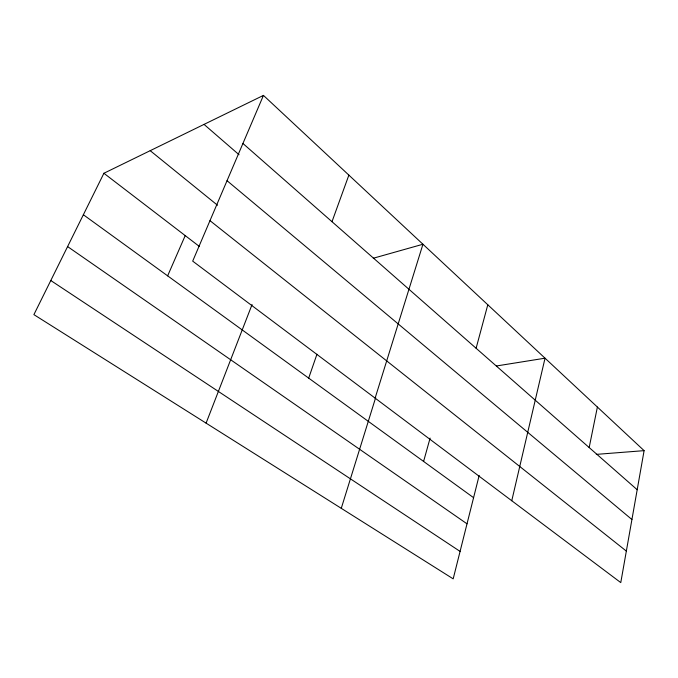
<?xml version="1.0" encoding="UTF-8"?>
<svg xmlns="http://www.w3.org/2000/svg" width="678" height="678" viewBox="0 0 678 678"><rect width="100%" height="100%" fill="white"/><g stroke="black" fill="none" stroke-linecap="round" stroke-linejoin="round"><path stroke-width="1.02" d="M644.1 450.65L620.777 582.605L192.696 261.132L263.454 95.395L644.1 450.65L596.293 454.379M589.174 447.556L597.386 407.054M511.763 500.737L545.036 358.196L496.406 365.976M479.176 475.422L453.184 578.851L33.9 314.634L103.903 173.271L263.454 95.395M476.109 348.263L487.796 304.769M423.597 461.438L430.106 438.098M375.12 398.122L422.945 244.25L373.307 258.233M341.271 508.322L375.68 397.554M308.685 378.121L316.957 354.221M331.991 221.698L348.873 175.119M206.087 423.14L252.055 304.558M167.644 275.853L185.213 235.597M50.791 280.523L460.082 551.409M67.597 246.58L467.015 523.823M83.36 214.74L473.583 497.686M103.903 173.271L199.468 246.529M209.977 220.655L626.345 551.087M150.202 150.669L217.519 205.248M227.037 180.687L631.93 519.526M204.036 124.396L239.046 154.728M242.927 143.473L637.193 489.728"/></g></svg>
